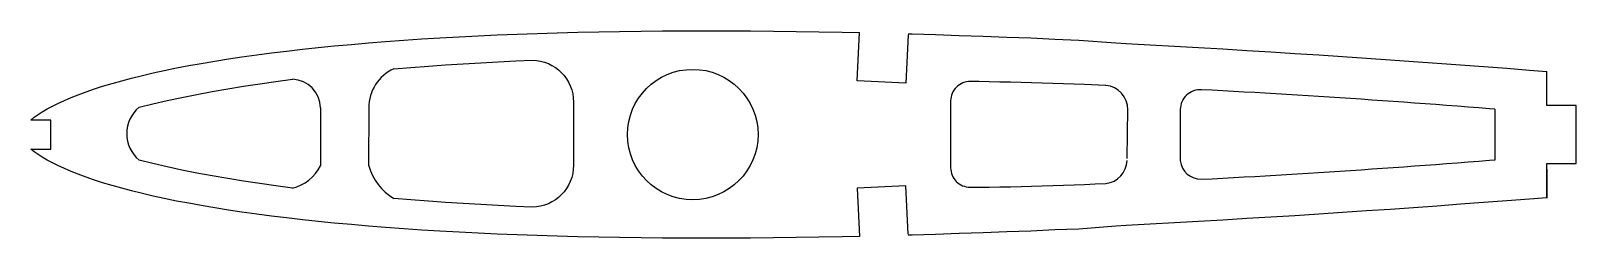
# Model space of a CAD drawing. Header units: inches. Extents: x 13 to 173, y 2 to 24.
import ezdxf

# ---------------------------------------------------------------- set-up
doc = ezdxf.new("R2010")
doc.units = ezdxf.units.IN
doc.header["$MEASUREMENT"] = 0
doc.layers.add('7', color=7, linetype='Continuous')
doc.layers.add('LAYER01', color=7, linetype='Continuous')

msp = doc.modelspace()

# ---------------------------------------------------------------- linework, layer by layer
at = {"color": 9}
for p, q in [((169.61, 16.01), (169.61, 19.52)), ((172.61, 16.01), (169.61, 16.01)), ((172.61, 10.01), (172.61, 16.01)), ((164.23, 15.63), (164.23, 10.34)), ((169.61, 6.48), (169.61, 10.01)), ((169.61, 10.01), (172.61, 10.01))]:
    msp.add_line(p, q, dxfattribs=at)
msp.add_line((169.61, 9.44), (169.61, 6.44))
msp.add_circle((81.63, 13), 6.73)
msp.add_arc((26.88, 13.09), 3.55, 129.9525, 230.0475)
at = {"layer": '7', "linetype": 'Continuous'}
for points in [[(13.46, 14.5), (13.81, 14.79), (14.2, 15.08), (14.61, 15.34), (15.14, 15.65), (15.68, 15.94), (16.24, 16.21), (16.92, 16.53), (17.62, 16.83), (18.32, 17.11), (19.15, 17.42), (20, 17.71), (20.85, 17.98), (21.83, 18.28), (22.82, 18.55), (23.81, 18.82), (24.94, 19.09), (26.07, 19.36), (27.2, 19.61), (28.47, 19.87), (29.73, 20.11), (31, 20.34), (32.4, 20.58), (33.8, 20.8), (35.2, 21.01), (36.72, 21.23), (38.25, 21.43), (39.77, 21.62), (41.42, 21.81), (43.06, 21.98), (44.71, 22.15), (46.47, 22.31), (48.23, 22.46), (49.99, 22.6), (51.86, 22.74), (53.72, 22.87), (55.59, 22.98), (57.56, 23.09), (59.52, 23.19), (61.49, 23.28), (63.55, 23.36), (65.61, 23.43), (67.66, 23.5), (69.81, 23.55), (71.95, 23.6), (74.09, 23.64), (76.31, 23.67), (78.52, 23.69), (80.74, 23.7), (83.03, 23.7), (85.31, 23.7), (87.59, 23.69), (89.94, 23.67), (92.28, 23.64), (94.62, 23.6), (97.01, 23.56), (98.82, 23.52)], [(103.8, 23.28), (103.81, 23.28), (103.57, 18.29), (98.57, 18.53), (98.82, 23.52)], [(103.8, 23.4), (104.22, 23.39), (106.64, 23.32), (109.07, 23.24), (111.53, 23.15), (113.99, 23.06), (116.45, 22.97), (118.92, 22.86), (121.4, 22.75), (125.2, 22.45)], [(125.2, 22.45), (126.27, 22.39), (128.75, 22.26), (131.24, 22.12), (133.73, 21.98), (136.21, 21.83), (138.69, 21.69), (141.17, 21.54), (143.65, 21.38), (146.11, 21.22), (148.56, 21.06), (151.02, 20.89), (153.45, 20.72), (155.88, 20.55), (158.31, 20.38), (160.7, 20.2), (163.09, 20.03), (165.48, 19.84), (167.82, 19.66), (169.61, 19.52)], [(50.83, 19.79), (52.6, 19.93), (54.4, 20.06), (56.18, 20.19), (57.98, 20.3), (59.79, 20.41), (61.6, 20.51), (63.42, 20.6), (65.1, 20.68)], [(24.6, 15.81), (26.01, 16.17), (27.5, 16.51), (29, 16.83), (30.56, 17.14), (32.13, 17.44), (33.75, 17.72), (35.37, 17.99), (37.03, 18.24), (38.7, 18.47), (40.4, 18.7)], [(164.25, 15.63), (163.68, 15.67), (162.58, 15.76), (161.48, 15.84), (160.38, 15.93), (159.28, 16.01), (158.18, 16.09), (157.08, 16.17), (155.98, 16.25), (154.88, 16.33), (153.78, 16.41), (152.68, 16.49), (151.58, 16.56), (150.48, 16.64), (149.39, 16.71), (148.29, 16.78), (147.19, 16.86), (146.09, 16.93), (145, 17), (143.9, 17.06), (142.8, 17.13), (141.7, 17.2), (140.6, 17.26), (139.51, 17.33), (138.41, 17.39), (137.32, 17.45), (136.22, 17.51), (135.13, 17.57), (134.03, 17.62)], [(13.46, 11.5), (15.5, 11.5), (15.5, 14.5), (13.46, 14.5)], [(98.82, 2.49), (97.01, 2.45), (94.62, 2.4), (92.28, 2.37), (89.94, 2.34), (87.59, 2.32), (85.31, 2.31), (83.03, 2.3), (80.74, 2.31), (78.52, 2.32), (76.31, 2.34), (74.09, 2.37), (71.95, 2.41), (69.81, 2.45), (67.66, 2.51), (65.61, 2.57), (63.55, 2.65), (61.49, 2.73), (59.52, 2.82), (57.56, 2.92), (55.59, 3.03), (53.72, 3.14), (51.86, 3.27), (49.99, 3.4), (48.23, 3.54), (46.47, 3.7), (44.71, 3.86), (43.06, 4.03), (41.42, 4.2), (39.77, 4.39), (38.25, 4.58), (36.72, 4.78), (35.2, 4.99), (33.8, 5.2), (32.4, 5.43), (31, 5.67), (29.73, 5.9), (28.47, 6.14), (27.2, 6.4), (26.07, 6.65), (24.94, 6.91), (23.81, 7.19), (22.82, 7.45), (21.83, 7.73), (20.85, 8.03), (20, 8.3), (19.15, 8.59), (18.32, 8.9), (17.62, 9.18), (16.92, 9.48), (16.24, 9.8), (15.68, 10.07), (15.14, 10.35), (14.61, 10.67), (14.2, 10.93), (13.81, 11.22), (13.46, 11.5)], [(40.4, 7.48), (38.7, 7.7), (37.03, 7.94), (35.37, 8.19), (33.75, 8.45), (32.13, 8.74), (30.56, 9.03), (29, 9.34), (27.5, 9.67), (26.01, 10.01), (24.6, 10.36)], [(134.03, 8.39), (135.13, 8.44), (136.22, 8.5), (137.32, 8.56), (138.41, 8.62), (139.51, 8.68), (140.6, 8.75), (141.7, 8.81), (142.8, 8.88), (143.9, 8.95), (145, 9.01), (146.09, 9.08), (147.19, 9.15), (148.29, 9.23), (149.39, 9.3), (150.48, 9.37), (151.58, 9.45), (152.68, 9.52), (153.78, 9.6), (154.88, 9.68), (155.98, 9.76), (157.08, 9.84), (158.18, 9.92), (159.28, 10), (160.38, 10.08), (161.48, 10.17), (162.58, 10.25), (163.68, 10.34), (164.23, 10.38)], [(65.1, 5.5), (63.42, 5.58), (61.6, 5.67), (59.79, 5.77), (57.98, 5.87), (56.18, 5.99), (54.4, 6.11), (52.6, 6.25), (50.83, 6.39)], [(103.81, 2.73), (103.57, 7.72), (98.57, 7.48), (98.82, 2.49)], [(169.61, 6.48), (167.82, 6.34), (165.48, 6.16), (163.09, 5.98), (160.7, 5.8), (158.31, 5.62), (155.88, 5.45), (153.45, 5.28), (151.02, 5.11), (148.56, 4.94), (146.11, 4.78), (143.65, 4.62), (141.17, 4.47), (138.69, 4.32), (136.21, 4.17), (133.73, 4.02), (131.24, 3.88), (128.75, 3.74), (126.27, 3.61), (125.2, 3.56)], [(125.2, 3.56), (121.4, 3.25), (118.92, 3.15), (116.45, 3.04), (113.99, 2.95), (111.53, 2.85), (109.07, 2.77), (106.64, 2.69), (104.22, 2.62), (103.81, 2.61)]]:
    msp.add_lwpolyline(points, dxfattribs=at)
for points in [[(65.1, 20.68, -0.409078), (69.35, 16.35), (69.35, 9.83, -0.409078), (65.1, 5.5)], [(124.14, 18.07), (121.99, 18.15), (120.9, 18.19), (119.8, 18.23), (118.71, 18.26), (117.62, 18.3), (116.53, 18.33), (115.44, 18.36), (114.34, 18.39), (113.25, 18.41), (112.17, 18.44), (111.08, 18.46), (110.23, 18.47, 0.419355), (108.19, 16.47), (108.19, 9.57, 0.414214), (110.19, 7.57), (112.17, 7.57), (113.25, 7.6), (114.34, 7.62), (115.44, 7.65), (116.53, 7.68), (117.62, 7.71), (118.71, 7.75), (119.8, 7.78), (120.9, 7.82), (121.99, 7.86), (123.08, 7.9), (124.17, 7.94)]]:
    msp.add_lwpolyline(points, format="xyb", dxfattribs=at)
at = {"layer": 'LAYER01'}
for p, q in [((43.29, 15.76), (43.29, 9.78)), ((48.25, 15.77), (48.24, 9.78)), ((126.39, 10.53), (126.43, 15.63)), ((131.84, 15.56), (131.84, 10.31))]:
    msp.add_line(p, q, dxfattribs=at)
for centre, radius, start, end in [((52.7, 15.76), 4.44, 114.8729, 180.0037), ((40.32, 15.73), 2.97, 0.4712, 88.5293), ((123.97, 15.62), 2.46, 358.7481, 85.3268), ((133.93, 15.54), 2.09, 87.2374, 179.2286), ((39.43, 11.66), 4.29, 283.0316, 334.0058), ((53.91, 11.42), 5.89, 196.1302, 238.5441), ((123.86, 10.44), 2.52, 277.0691, 357.0156), ((134.01, 10.57), 2.19, 186.8259, 270.5168)]:
    msp.add_arc(centre, radius, start, end, dxfattribs=at)

doc.saveas('drawing.dxf')
